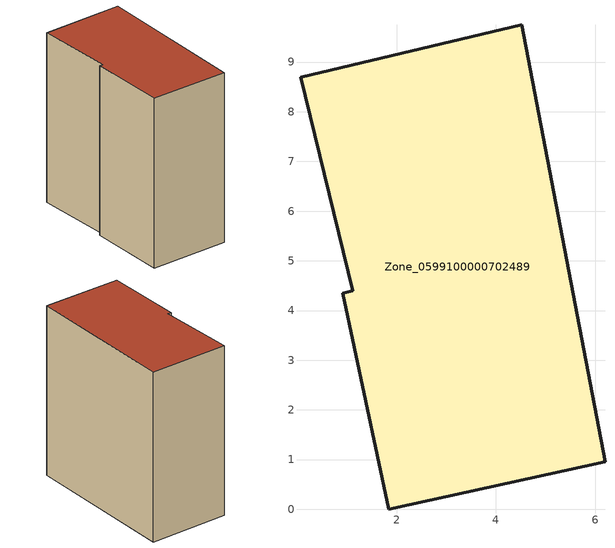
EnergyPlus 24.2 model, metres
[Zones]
Zone_0599100000702489
 floor ground (C_G): 1.84,0 0.92,4.35 1.12,4.39 0.07,8.69 4.52,9.75 6.2,0.95 z0.18
 wall outside (C_F): 1.84,0 6.2,0.95 4.52,9.75 0.07,8.69 1.12,4.39 0.92,4.35 1.84,0 z0.18:9.79
 roof outside (C_R): 0.92,4.35 1.84,0 6.2,0.95 4.52,9.75 0.07,8.69 1.12,4.39 z9.79
[BUILDING]
Pand.0599100000702489: North Axis=0; Terrain=City; Loads Convergence Tolerance Value=0.04; Temperature Convergence Tolerance Value=0.4; Solar Distribution=FullExterior; Maximum Number of Warmup Days=25; Minimum Number of Warmup Days=1
[Site:Location]
Rotterdam.The.Hague.AP_ZH_NLD Design_Conditions: Latitude=51.96; Longitude=4.45; Time Zone=1; Elevation=-4.5
[SITE:GROUNDTEMPERATURE:BUILDINGSURFACE]
18, 18, 18, 18, 18, 18, 18, 18, 18, 18, 18, 18
[MATERIAL] Thermal Absorptance=0.9; Solar Absorptance=0.7; Visible Absorptance=0.7
Name | Roughness | Thickness | Conductivity | Density | Specific Heat
G.TC.1946-1964 | MediumSmooth | 0.15 | 1 | 540 | 1210
F.TC.1946-1964 | Rough | 0.3 | 0.857143 | 1920 | 840
R.TC.1946-1964 | MediumRough | 0.2 | 0.235294 | 1500 | 1000
[CONSTRUCTION]
C_G: G.TC.1946-1964
C_F: F.TC.1946-1964
C_R: R.TC.1946-1964
[ZONE]
Zone_0599100000702489: Type=1; Multiplier=1; Ceiling Height=Autocalculate; Volume=Autocalculate; Floor Area=autocalculate; Part of Total Floor Area=Yes
[ZONEINFILTRATION:DESIGNFLOWRATE]
Infil_Zone_0599100000702489: Zone or ZoneList or Space or SpaceList=Zone_0599100000702489; Schedule=AlwaysOn; Design Flow Rate Calculation Method=Flow/Area; Flow Rate per Floor Area=0.003; Constant Term Coefficient=1; Temperature Term Coefficient=0; Velocity Term Coefficient=0; Velocity Squared Term Coefficient=0
[HVACTEMPLATE:ZONE:IDEALLOADSAIRSYSTEM]
Zone_0599100000702489: Maximum Heating Supply Air Temperature=50; Minimum Cooling Supply Air Temperature=13; Maximum Heating Supply Air Humidity Ratio=0.0156; Minimum Cooling Supply Air Humidity Ratio=0.0077; Heating Limit=NoLimit; Cooling Limit=NoLimit; Dehumidification Control Type=ConstantSensibleHeatRatio; Cooling Sensible Heat Ratio=0.7; Dehumidification Setpoint=60; Humidification Control Type=None; Humidification Setpoint=30; Outdoor Air Method=None; Outdoor Air Flow Rate per Person=0.00944; Outdoor Air Flow Rate per Zone Floor Area=0; Outdoor Air Flow Rate per Zone=0; Demand Controlled Ventilation Type=None; Outdoor Air Economizer Type=NoEconomizer; Heat Recovery Type=None; Sensible Heat Recovery Effectiveness=0.7; Latent Heat Recovery Effectiveness=0.65
[ZONECONTROL:THERMOSTAT]
ThermostatControl_Zone_0599100000702489: Zone or ZoneList=Zone_0599100000702489; Control Type Schedule=DualSetpointControlType; Control 1=Thermostat_Zone_0599100000702489; Temperature Difference Between Cutout And Setpoint=0
[THERMOSTATSETPOINT:DUALSETPOINT]
Thermostat_Zone_0599100000702489: Heating Setpoint Temperature Schedule=HeatingSetpoint_Zone_0599100000702489; Cooling Setpoint Temperature Schedule=CoolingSetpoint_Zone_0599100000702489
[SCHEDULE:COMPACT]
HeatingSetpoint_Zone_0599100000702489: Through: 12/31, For: AllDays, Until: 24:00, 21
CoolingSetpoint_Zone_0599100000702489: Through: 12/31, For: AllDays, Until: 24:00, 24
DualSetpointControlType: Through: 12/31, For: AllDays, Until: 24:00, 4
AlwaysOn: Through: 12/31, For: AllDays, Until: 24:00, 1
